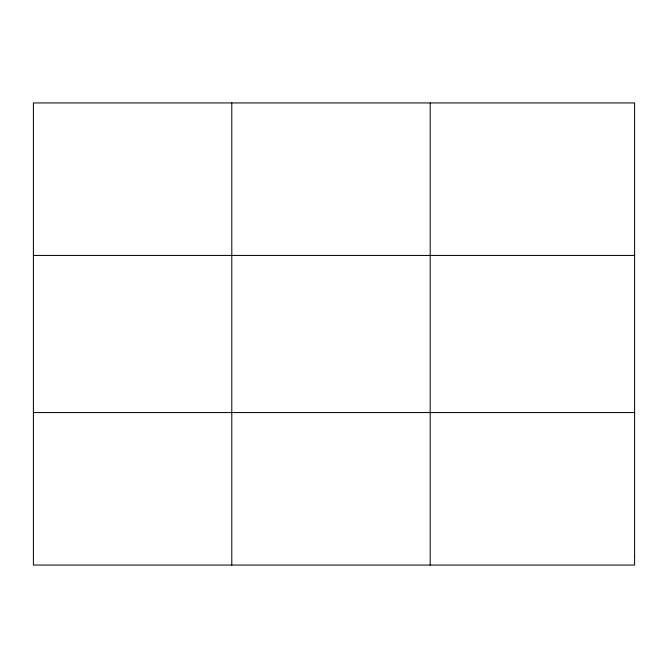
<?xml version="1.0" encoding="UTF-8"?>
<svg xmlns="http://www.w3.org/2000/svg" width="668" height="668" viewBox="0 0 668 668"><rect width="100%" height="100%" fill="white"/><g stroke="black" fill="none" stroke-linecap="round" stroke-linejoin="round"><path stroke-width="1" d="M231.796 565.061L231.796 102.939M430.192 565.061L430.192 102.939M33.4 255.435L634.6 255.435M33.4 412.565L634.6 412.565M634.6 556.594L634.6 565.061L33.4 565.061L33.4 102.939L634.6 102.939L634.6 556.594"/></g></svg>
